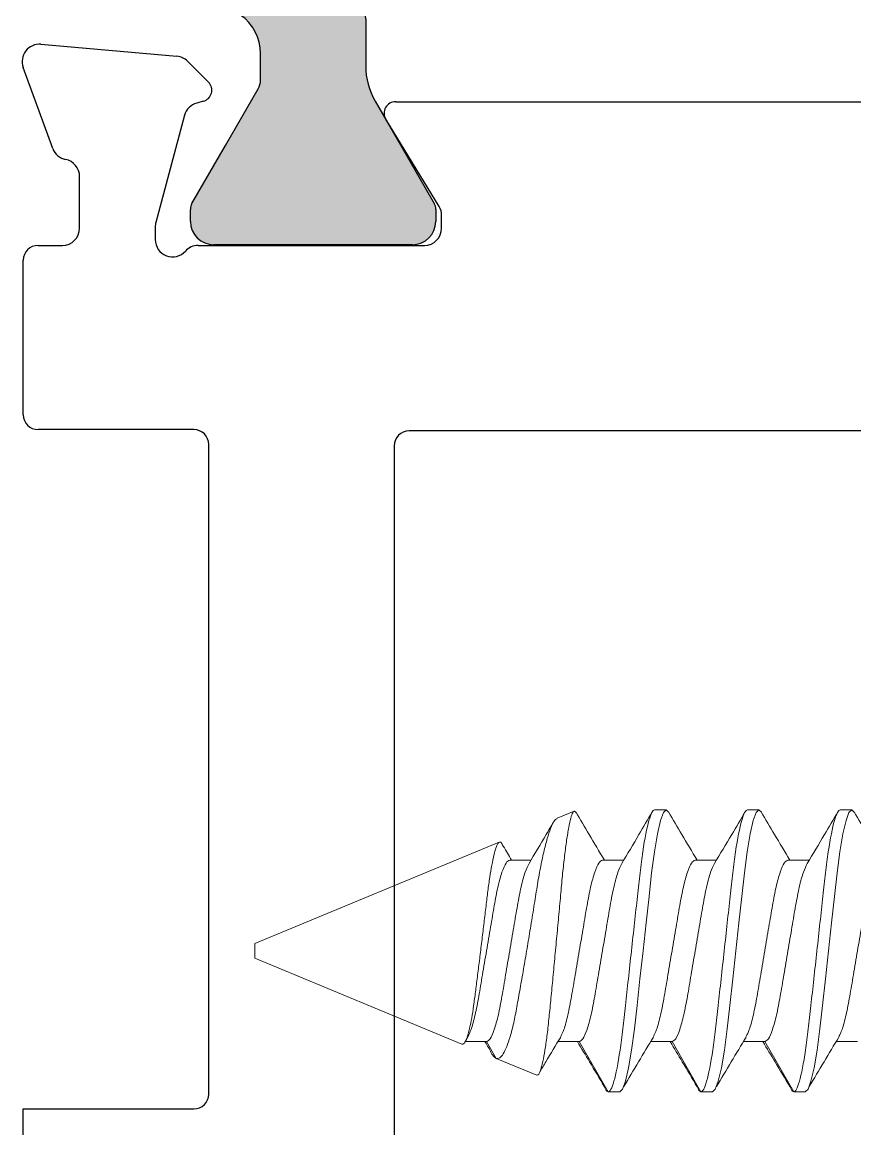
# Model space of a CAD drawing. Extents: x -22 to 360, y -93 to 44.
# Drawn here: x 4.321 to 4.882, y 19.332 to 20.078 of the extents above; entities that cross this region are included whole.
import ezdxf

# ---------------------------------------------------------------- set-up
doc = ezdxf.new("R2010")
doc.units = 0
doc.header["$MEASUREMENT"] = 0
doc.layers.get('0').update_dxf_attribs({"linetype": 'CONTINUOUS'})
doc.layers.add('FRAME', color=1, linetype='CONTINUOUS')
doc.layers.add('I-Strut', color=7, linetype='CONTINUOUS')

# ---------------------------------------------------------------- blocks, each defined once
blk = doc.blocks.new('no 10 2 in')
at = {"color": 7, "linetype": 'Continuous', "lineweight": 15}
for p, q in [((0.200684, 0.011875), (0.199707, 0.011875)), ((0.208496, 0.011875), (0.20752, 0.011875)), ((0.216309, 0.011875), (0.215332, 0.011875)), ((0.224528, 0.011176), (0.223097, 0.011769)), ((0.25, 0.000625), (0.2294, 0.009158)), ((0.205078, 0.007646), (0.203285, 0.007646)), ((0.212891, 0.007646), (0.211097, 0.007646)), ((0.220703, 0.007646), (0.21891, 0.007646)), ((0.228516, 0.007646), (0.226722, 0.007646)), ((0.25, 0), (0.25, 0.000625)), ((0.25, -0.000625), (0.25, 0)), ((0.232543, -0.007856), (0.25, -0.000625)), ((0.232034, -0.007259), (0.232227, -0.007578)), ((0.199219, -0.007646), (0.201018, -0.007646)), ((0.207031, -0.007646), (0.20459, -0.011875)), ((0.207031, -0.007646), (0.20883, -0.007646)), ((0.214844, -0.007646), (0.212402, -0.011875)), ((0.214844, -0.007646), (0.216643, -0.007646)), ((0.222656, -0.007646), (0.220215, -0.011875)), ((0.222656, -0.007646), (0.224455, -0.007646)), ((0.230469, -0.007646), (0.229658, -0.009051)), ((0.230469, -0.007646), (0.23228, -0.007646)), ((0.226238, -0.010467), (0.229658, -0.009051)), ((0.203613, -0.011875), (0.20459, -0.011875)), ((0.211426, -0.011875), (0.212402, -0.011875)), ((0.219238, -0.011875), (0.220215, -0.011875))]:
    blk.add_line(p, q, dxfattribs=at)
at = {"color": 7, "linetype": 'Continuous', "lineweight": 15, "flags": 128}
for points in [[(0.199505, 0.011681), (0.199707, 0.011875), (0.199934, 0.011657), (0.200184, 0.010984), (0.200445, 0.009864), (0.200701, 0.008358), (0.200937, 0.006573), (0.201157, 0.004588), (0.201401, 0.002363), (0.20166, 0), (0.201919, -0.002363), (0.202163, -0.004588), (0.202383, -0.006573), (0.202619, -0.008358), (0.202875, -0.009864), (0.203136, -0.010984), (0.203386, -0.011657), (0.203613, -0.011875), (0.203613, -0.011875)], [(0.207318, 0.011681), (0.20752, 0.011875), (0.207746, 0.011657), (0.207997, 0.010984), (0.208258, 0.009864), (0.208513, 0.008358), (0.208749, 0.006573), (0.20897, 0.004588), (0.209214, 0.002363), (0.209473, 0), (0.209732, -0.002363), (0.209976, -0.004588), (0.210196, -0.006573), (0.210432, -0.008358), (0.210688, -0.009864), (0.210948, -0.010984), (0.211199, -0.011657), (0.211426, -0.011875), (0.211426, -0.011875)], [(0.21513, 0.011681), (0.215332, 0.011875), (0.215559, 0.011657), (0.215809, 0.010984), (0.21607, 0.009864), (0.216326, 0.008358), (0.216562, 0.006573), (0.216782, 0.004588), (0.217026, 0.002363), (0.217285, 0), (0.217544, -0.002363), (0.217788, -0.004588), (0.218008, -0.006573), (0.218244, -0.008358), (0.2185, -0.009864), (0.218761, -0.010984), (0.219011, -0.011657), (0.219238, -0.011875), (0.219238, -0.011875)]]:
    blk.add_lwpolyline(points, dxfattribs=at)
at = {"color": 7, "linetype": 'Continuous', "lineweight": 15}
for points, knots in [([(0.199506, 0.011703), (0.199135, 0.01107), (0.19834, 0.009715), (0.197535, 0.008365), (0.197106, 0.007646)], [0, 0, 0, 0, 0.4674774, 1, 1, 1, 1]), ([(0.200684, 0.011875), (0.200825, 0.011875), (0.200989, 0.011586), (0.201333, 0.010382), (0.201512, 0.009469), (0.20176, 0.007803), (0.201839, 0.007201), (0.201987, 0.005945), (0.202056, 0.005293), (0.202288, 0.003177), (0.202462, 0.001591), (0.202811, -0.001591), (0.202985, -0.003177), (0.203217, -0.005293), (0.203286, -0.005945), (0.203434, -0.007201), (0.203513, -0.007803), (0.203761, -0.009469), (0.20394, -0.010382), (0.204285, -0.011586), (0.204449, -0.011875), (0.20459, -0.011875)], [0, 0, 0, 0, 0.125, 0.125, 0.25, 0.25, 0.3125, 0.3125, 0.375, 0.375, 0.5, 0.5, 0.625, 0.625, 0.6875, 0.6875, 0.75, 0.75, 0.875, 0.875, 1, 1, 1, 1]), ([(0.203453, 0.007363), (0.202968, 0.008176), (0.202106, 0.009621), (0.201256, 0.01107), (0.200884, 0.011703)], [0, 0, 0, 0, 0.563085, 1, 1, 1, 1]), ([(0.207319, 0.011703), (0.206947, 0.01107), (0.206152, 0.009715), (0.205347, 0.008365), (0.204918, 0.007646)], [0, 0, 0, 0, 0.467477, 1, 1, 1, 1]), ([(0.208496, 0.011875), (0.208637, 0.011875), (0.208801, 0.011586), (0.209146, 0.010382), (0.209325, 0.009469), (0.209573, 0.007803), (0.209652, 0.007201), (0.2098, 0.005945), (0.209869, 0.005293), (0.210101, 0.003177), (0.210275, 0.001591), (0.210624, -0.001591), (0.210798, -0.003177), (0.21103, -0.005293), (0.211098, -0.005945), (0.211247, -0.007201), (0.211326, -0.007803), (0.211574, -0.009469), (0.211753, -0.010382), (0.212097, -0.011586), (0.212261, -0.011875), (0.212402, -0.011875)], [0, 0, 0, 0, 0.125, 0.125, 0.25, 0.25, 0.3125, 0.3125, 0.375, 0.375, 0.5, 0.5, 0.625, 0.625, 0.6875, 0.6875, 0.75, 0.75, 0.875, 0.875, 1, 1, 1, 1]), ([(0.211266, 0.007363), (0.210781, 0.008176), (0.209919, 0.009621), (0.209068, 0.01107), (0.208697, 0.011703)], [0, 0, 0, 0, 0.563085, 1, 1, 1, 1]), ([(0.215131, 0.011703), (0.21476, 0.01107), (0.213965, 0.009715), (0.21316, 0.008365), (0.212731, 0.007646)], [0, 0, 0, 0, 0.467477, 1, 1, 1, 1]), ([(0.216309, 0.011875), (0.21645, 0.011875), (0.216614, 0.011586), (0.216958, 0.010382), (0.217137, 0.009469), (0.217385, 0.007803), (0.217464, 0.007201), (0.217612, 0.005945), (0.217681, 0.005293), (0.217913, 0.003177), (0.218087, 0.001591), (0.218436, -0.001591), (0.21861, -0.003177), (0.218842, -0.005293), (0.218911, -0.005945), (0.219059, -0.007201), (0.219138, -0.007803), (0.219386, -0.009469), (0.219565, -0.010382), (0.21991, -0.011586), (0.220074, -0.011875), (0.220215, -0.011875)], [0, 0, 0, 0, 0.125, 0.125, 0.25, 0.25, 0.3125, 0.3125, 0.375, 0.375, 0.5, 0.5, 0.625, 0.625, 0.6875, 0.6875, 0.75, 0.75, 0.875, 0.875, 1, 1, 1, 1]), ([(0.219078, 0.007363), (0.218593, 0.008176), (0.217731, 0.009621), (0.216881, 0.01107), (0.216509, 0.011703)], [0, 0, 0, 0, 0.563085, 1, 1, 1, 1]), ([(0.222944, 0.011703), (0.222572, 0.01107), (0.221777, 0.009715), (0.220972, 0.008365), (0.220543, 0.007646)], [0, 0, 0, 0, 0.467477, 1, 1, 1, 1]), ([(0.226238, -0.010467), (0.226185, -0.01046), (0.226078, -0.010445), (0.225904, -0.01004), (0.225725, -0.009358), (0.225549, -0.008405), (0.225376, -0.007196), (0.225217, -0.005786), (0.225065, -0.004193), (0.224897, -0.002476), (0.224722, -0.000642), (0.224546, 0.001232), (0.224372, 0.003104), (0.224207, 0.004886), (0.224057, 0.006556), (0.223893, 0.008056), (0.223719, 0.00937), (0.223543, 0.010433), (0.223367, 0.011222), (0.223199, 0.011684), (0.22306, 0.011842), (0.222964, 0.011701), (0.222922, 0.011639)], [0, 0, 0, 0, 0.048194, 0.097786, 0.145992, 0.195593, 0.243855, 0.29352, 0.341705, 0.391187, 0.441134, 0.492515, 0.54271, 0.594363, 0.644503, 0.696015, 0.747621, 0.800693, 0.85282, 0.906459, 0.958552, 1, 1, 1, 1]), ([(0.224524, 0.011167), (0.224606, 0.011109), (0.224779, 0.010987), (0.225062, 0.010382), (0.225357, 0.009494), (0.225648, 0.008363), (0.225938, 0.006991), (0.226207, 0.005437), (0.226475, 0.003716), (0.226764, 0.001951), (0.22706, 0.000173), (0.227351, -0.001532), (0.227642, -0.003189), (0.227914, -0.004721), (0.228181, -0.006107), (0.228471, -0.007232), (0.228768, -0.008106), (0.229065, -0.008712), (0.229369, -0.009076), (0.229561, -0.009059), (0.229658, -0.009051)], [0, 0, 0, 0, 0.05661, 0.1191353, 0.1760441, 0.2345957, 0.2916318, 0.3503271, 0.4072736, 0.4661148, 0.519502, 0.5744329, 0.6278992, 0.6829209, 0.7362994, 0.7914687, 0.8413158, 0.8926049, 0.9454355, 1, 1, 1, 1]), ([(0.226891, 0.007363), (0.226405, 0.008176), (0.225713, 0.009337), (0.225029, 0.010501), (0.224824, 0.01085)], [0, 0, 0, 0, 0.700736, 1, 1, 1, 1]), ([(0.229166, 0.009004), (0.229129, 0.008943), (0.228861, 0.00849), (0.228591, 0.008037), (0.228356, 0.007646)], [0, 0, 0, 0, 0.135821, 1, 1, 1, 1]), ([(0.232543, -0.007856), (0.232489, -0.007856), (0.23238, -0.007855), (0.232204, -0.007558), (0.232024, -0.00705), (0.231847, -0.006337), (0.231675, -0.005428), (0.231517, -0.004364), (0.231365, -0.003161), (0.231198, -0.00186), (0.231024, -0.000463), (0.230847, 0.000973), (0.230673, 0.002411), (0.230509, 0.003782), (0.230359, 0.005068), (0.230195, 0.006229), (0.230022, 0.007253), (0.229846, 0.008088), (0.229671, 0.00871), (0.229503, 0.009092), (0.229351, 0.009196), (0.22924, 0.009159), (0.229178, 0.009016), (0.229171, 0.009001)], [0, 0, 0, 0, 0.047186, 0.095765, 0.142579, 0.190744, 0.237643, 0.285908, 0.332671, 0.380662, 0.429722, 0.480188, 0.529542, 0.580333, 0.629591, 0.680172, 0.731322, 0.783915, 0.835726, 0.889041, 0.940789, 0.993959, 1, 1, 1, 1]), ([(0.197266, 0.007646), (0.197367, 0.007597), (0.197572, 0.007497), (0.197917, 0.006694), (0.198261, 0.005463), (0.198568, 0.003865), (0.198874, 0.002012), (0.199219, 0), (0.199563, -0.002011), (0.19987, -0.003868), (0.200176, -0.005452), (0.200496, -0.006639), (0.200697, -0.007042), (0.200785, -0.007217)], [0, 0, 0, 0, 0.091035, 0.185454, 0.279874, 0.370908, 0.461943, 0.556362, 0.650782, 0.741817, 0.832851, 0.927271, 1, 1, 1, 1]), ([(0.205078, 0.007646), (0.205179, 0.007597), (0.205385, 0.007497), (0.205729, 0.006694), (0.206074, 0.005463), (0.20638, 0.003865), (0.206687, 0.002012), (0.207031, 0), (0.207376, -0.002011), (0.207682, -0.003868), (0.207988, -0.005452), (0.208308, -0.006639), (0.20851, -0.007042), (0.208597, -0.007217)], [0, 0, 0, 0, 0.091035, 0.185454, 0.279874, 0.370908, 0.461943, 0.556362, 0.650782, 0.741817, 0.832851, 0.927271, 1, 1, 1, 1]), ([(0.212891, 0.007646), (0.212992, 0.007597), (0.213197, 0.007497), (0.213542, 0.006694), (0.213886, 0.005463), (0.214193, 0.003865), (0.214499, 0.002012), (0.214844, 0), (0.215188, -0.002011), (0.215495, -0.003868), (0.215801, -0.005452), (0.216121, -0.006639), (0.216322, -0.007042), (0.21641, -0.007217)], [0, 0, 0, 0, 0.091035, 0.185454, 0.279874, 0.370908, 0.461943, 0.556362, 0.650782, 0.741817, 0.832851, 0.927271, 1, 1, 1, 1]), ([(0.220703, 0.007646), (0.220804, 0.007597), (0.22101, 0.007497), (0.221354, 0.006694), (0.221699, 0.005463), (0.222005, 0.003865), (0.222312, 0.002012), (0.222656, 0), (0.223001, -0.002011), (0.223307, -0.003868), (0.223613, -0.005452), (0.223933, -0.006639), (0.224135, -0.007042), (0.224222, -0.007217)], [0, 0, 0, 0, 0.091035, 0.185454, 0.279874, 0.370908, 0.461943, 0.556362, 0.650782, 0.741817, 0.832851, 0.927271, 1, 1, 1, 1]), ([(0.228516, 0.007646), (0.228617, 0.007597), (0.228822, 0.007497), (0.229167, 0.006694), (0.229511, 0.005463), (0.229818, 0.003865), (0.230124, 0.002012), (0.230469, 0), (0.230813, -0.002011), (0.23112, -0.003868), (0.231426, -0.005452), (0.231746, -0.006639), (0.231947, -0.007041), (0.232035, -0.007217)], [0, 0, 0, 0, 0.091041, 0.185467, 0.279893, 0.370933, 0.461974, 0.5564, 0.650826, 0.741866, 0.832907, 0.927333, 1, 1, 1, 1]), ([(0.203447, 0.007363), (0.203556, 0.007148), (0.203779, 0.006709), (0.204121, 0.005455), (0.204427, 0.003867), (0.204734, 0.002011), (0.205078, 0), (0.205423, -0.002012), (0.205729, -0.003865), (0.206036, -0.005463), (0.20638, -0.006694), (0.206725, -0.007497), (0.20693, -0.007597), (0.207031, -0.007646)], [0, 0, 0, 0, 0.088951, 0.181719, 0.271161, 0.360603, 0.45337, 0.546138, 0.63558, 0.725022, 0.81779, 0.910558, 1, 1, 1, 1]), ([(0.21126, 0.007363), (0.211369, 0.007148), (0.211592, 0.006709), (0.211933, 0.005455), (0.212239, 0.003867), (0.212546, 0.002011), (0.212891, 0), (0.213235, -0.002012), (0.213542, -0.003865), (0.213848, -0.005463), (0.214193, -0.006694), (0.214537, -0.007497), (0.214743, -0.007597), (0.214844, -0.007646)], [0, 0, 0, 0, 0.088951, 0.181719, 0.271161, 0.360603, 0.45337, 0.546138, 0.63558, 0.725022, 0.81779, 0.910558, 1, 1, 1, 1]), ([(0.219072, 0.007363), (0.219181, 0.007148), (0.219404, 0.006709), (0.219746, 0.005455), (0.220052, 0.003867), (0.220359, 0.002011), (0.220703, 0), (0.221048, -0.002012), (0.221354, -0.003865), (0.221661, -0.005463), (0.222005, -0.006694), (0.22235, -0.007497), (0.222555, -0.007597), (0.222656, -0.007646)], [0, 0, 0, 0, 0.088951, 0.181719, 0.271161, 0.360603, 0.45337, 0.546138, 0.63558, 0.725022, 0.81779, 0.910558, 1, 1, 1, 1]), ([(0.226885, 0.007363), (0.226994, 0.007148), (0.227217, 0.006709), (0.227558, 0.005455), (0.227864, 0.003867), (0.228171, 0.002011), (0.228516, 0), (0.22886, -0.002012), (0.229167, -0.003865), (0.229473, -0.005463), (0.229818, -0.006694), (0.230162, -0.007497), (0.230368, -0.007597), (0.230469, -0.007646)], [0, 0, 0, 0, 0.088951, 0.181719, 0.271161, 0.360603, 0.45337, 0.546138, 0.63558, 0.725022, 0.81779, 0.910558, 1, 1, 1, 1]), ([(0.200784, -0.007259), (0.201203, -0.007952), (0.20204, -0.009339), (0.202874, -0.010747), (0.203292, -0.011452)], [0, 0, 0, 0, 0.49945, 1, 1, 1, 1]), ([(0.208597, -0.007259), (0.209015, -0.007952), (0.209852, -0.009339), (0.210687, -0.010747), (0.211104, -0.011452)], [0, 0, 0, 0, 0.49945, 1, 1, 1, 1]), ([(0.216409, -0.007259), (0.216828, -0.007952), (0.217665, -0.009339), (0.218499, -0.010747), (0.218917, -0.011452)], [0, 0, 0, 0, 0.49945, 1, 1, 1, 1]), ([(0.224222, -0.007259), (0.22464, -0.007951), (0.225216, -0.008904), (0.22579, -0.009871), (0.225947, -0.010136)], [0, 0, 0, 0, 0.726338, 1, 1, 1, 1]), ([(0.204911, -0.011452), (0.205329, -0.010747), (0.206086, -0.009469), (0.206845, -0.008211), (0.207185, -0.007646)], [0, 0, 0, 0, 0.5518347, 1, 1, 1, 1]), ([(0.212724, -0.011452), (0.213141, -0.010747), (0.213898, -0.009469), (0.214658, -0.008211), (0.214998, -0.007646)], [0, 0, 0, 0, 0.551835, 1, 1, 1, 1]), ([(0.220536, -0.011452), (0.220954, -0.010747), (0.221711, -0.009469), (0.22247, -0.008211), (0.22281, -0.007646)], [0, 0, 0, 0, 0.5518347, 1, 1, 1, 1]), ([(0.229658, -0.009051), (0.229734, -0.008998), (0.229887, -0.00889), (0.230083, -0.008591), (0.230203, -0.008302), (0.230234, -0.008228)], [0, 0, 0, 0, 0.419664, 0.849638, 1, 1, 1, 1]), ([(0.230244, -0.008234), (0.230332, -0.00809), (0.230451, -0.007893), (0.23057, -0.007698), (0.230602, -0.007646)], [0, 0, 0, 0, 0.732815, 1, 1, 1, 1]), ([(0.20459, -0.011875), (0.204664, -0.011854), (0.204767, -0.011825), (0.204881, -0.011492), (0.204914, -0.011397)], [0, 0, 0, 0, 0.714238, 1, 1, 1, 1]), ([(0.212402, -0.011875), (0.212476, -0.011854), (0.212579, -0.011825), (0.212694, -0.011492), (0.212726, -0.011397)], [0, 0, 0, 0, 0.714238, 1, 1, 1, 1]), ([(0.220215, -0.011875), (0.220289, -0.011854), (0.220392, -0.011825), (0.220506, -0.011492), (0.220539, -0.011397)], [0, 0, 0, 0, 0.714238, 1, 1, 1, 1])]:
    blk.add_open_spline(points, degree=3, knots=knots, dxfattribs=at)
blk = doc.blocks.new('3207-1_Block_Frame_Component')
for p, q in [((1.42334, 0), (1.5275, 0)), ((1.60283, -0.01986), (1.65741, 0.00003)), ((1.65741, 0.00003), (1.65747, 0.00003)), ((0.8755, 0), (0.9555, 0)), ((0.9555, 0), (0.9555, -0.115)), ((1.41334, -0.115), (1.41334, -0.01)), ((1.5375, -0.01), (1.5375, -0.02638)), ((1.67302, -0.0119), (1.665, -0.10352)), ((1.54912, -0.038), (1.58398, -0.038)), ((1.55001, -0.089), (1.54137, -0.089)), ((1.6252, -0.10874), (1.55301, -0.0894)), ((1.66165, -0.11073), (1.64756, -0.12482)), ((1.5375, -0.11794), (1.5375, -0.27038)), ((1.6346, -0.12134), (1.63342, -0.11696)), ((0.9655, -0.125), (1.40334, -0.125)), ((1.56374, -0.2803), (1.62255, -0.2444)), ((1.4025, -0.25), (0.45708, -0.25)), ((1.63433, -0.25101), (1.63433, -0.73799)), ((1.4125, -0.765), (1.4125, -0.26)), ((1.54912, -0.282), (1.55769, -0.282))]:
    blk.add_line(p, q)
for centre, radius, start, end in [((1.42334, -0.01), 0.01, 90, 180), ((1.5275, -0.01), 0.01, 0, 90), ((1.66144, -0.01089), 0.01162, 355, 110), ((1.6068, -0.03078), 0.01162, 110, 169.09572), ((1.54912, -0.02638), 0.01162, 180, 270), ((1.58398, -0.02638), 0.01162, 270, 349.09572), ((1.54137, -0.10062), 0.01162, 90, 228.18969), ((1.55001, -0.1006), 0.0116, 75, 90), ((1.65343, -0.10251), 0.01162, 315, 355), ((1.52588, -0.11794), 0.01162, 0, 48.18969), ((1.6222, -0.11996), 0.01162, 15, 75), ((0.9655, -0.115), 0.01, 180, 270), ((1.40334, -0.115), 0.01, 270, 0), ((1.64208, -0.11934), 0.00775, 195, 315), ((1.62659, -0.25101), 0.00775, 360, 121.4), ((1.4025, -0.26), 0.01, 0, 90), ((1.54912, -0.27038), 0.01162, 180, 270), ((1.55769, -0.27038), 0.01162, 270, 301.4)]:
    blk.add_arc(centre, radius, start, end)
blk = doc.blocks.new('25198-18.6mmX6.0mm_Std_I-Strut')
at = {"layer": 'I-Strut'}
h = blk.add_hatch(color=256, dxfattribs=at)
h.dxf.hatch_style = 1
h.paths.add_polyline_path([(0.14161, -0.00504, 0.244698), (0.13193, 0), (-0.13193, 0, 0.244698), (-0.14161, -0.00504), (-0.21138, -0.10468, -0.244698), (-0.23718, -0.11811), (-0.25516, -0.11811, -0.131652), (-0.26107, -0.11653), (-0.29921, -0.09451), (-0.33833, -0.07192, 0.131652), (-0.34227, -0.07087), (-0.35039, -0.07087, 0.414214), (-0.36614, -0.08661), (-0.36614, -0.1063), (-0.36614, -0.20079), (-0.36614, -0.22047, 0.414214), (-0.35039, -0.23622), (-0.34227, -0.23622, 0.131652), (-0.33833, -0.23517), (-0.29921, -0.21258), (-0.26929, -0.19531, -0.131652), (-0.24567, -0.18898), (-0.214, -0.18898, 0.244698), (-0.18175, -0.17219), (-0.11705, -0.07978, -0.244698), (-0.0848, -0.06299), (0.0848, -0.06299, -0.244698), (0.11705, -0.07978), (0.18175, -0.17219, 0.244698), (0.214, -0.18898), (0.24567, -0.18898, -0.131652), (0.26929, -0.19531), (0.33833, -0.23517, 0.131652), (0.34227, -0.23622), (0.35039, -0.23622, 0.414214), (0.36614, -0.22047), (0.36614, -0.20079), (0.36614, -0.1063), (0.36614, -0.08661, 0.414214), (0.35039, -0.07087), (0.34227, -0.07087, 0.131652), (0.33833, -0.07192), (0.26107, -0.11653, -0.131652), (0.25516, -0.11811), (0.23718, -0.11811, -0.244698), (0.21138, -0.10468)])
for p, q in [((-0.13193, 0), (0.13193, 0)), ((-0.21138, -0.10468), (-0.14161, -0.00504)), ((0.14161, -0.00504), (0.21138, -0.10468)), ((0.0848, -0.06299), (-0.0848, -0.06299)), ((-0.35039, -0.07087), (-0.34227, -0.07087)), ((-0.33833, -0.07192), (-0.29921, -0.09451)), ((0.26107, -0.11653), (0.33833, -0.07192)), ((0.34227, -0.07087), (0.35039, -0.07087)), ((-0.11705, -0.07978), (-0.18175, -0.17219)), ((0.18175, -0.17219), (0.11705, -0.07978)), ((-0.36614, -0.1063), (-0.36614, -0.08661)), ((0.36614, -0.08661), (0.36614, -0.1063)), ((-0.29921, -0.09451), (-0.26107, -0.11653)), ((-0.36614, -0.20079), (-0.36614, -0.1063)), ((0.36614, -0.1063), (0.36614, -0.20079)), ((-0.25516, -0.11811), (-0.23718, -0.11811)), ((0.23718, -0.11811), (0.25516, -0.11811)), ((-0.214, -0.18898), (-0.24567, -0.18898)), ((0.24567, -0.18898), (0.214, -0.18898)), ((-0.36614, -0.22047), (-0.36614, -0.20079)), ((-0.26929, -0.19531), (-0.29921, -0.21258)), ((0.33833, -0.23517), (0.26929, -0.19531)), ((0.36614, -0.20079), (0.36614, -0.22047)), ((-0.29921, -0.21258), (-0.33833, -0.23517)), ((-0.34227, -0.23622), (-0.35039, -0.23622)), ((0.35039, -0.23622), (0.34227, -0.23622))]:
    blk.add_line(p, q, dxfattribs=at)
for centre, radius, start, end in [((-0.13193, -0.01181), 0.01181, 90, 145), ((0.13193, -0.01181), 0.01181, 35, 90), ((-0.0848, -0.10236), 0.03937, 90, 145), ((0.0848, -0.10236), 0.03937, 35, 90), ((-0.35039, -0.08661), 0.01575, 90, 180), ((-0.34227, -0.07874), 0.00787, 60, 90), ((0.34227, -0.07874), 0.00787, 90, 120), ((0.35039, -0.08661), 0.01575, 360, 90), ((-0.23718, -0.08661), 0.0315, 270, 325), ((0.23718, -0.08661), 0.0315, 215, 270), ((-0.25516, -0.1063), 0.01181, 240, 270), ((0.25516, -0.1063), 0.01181, 270, 300), ((-0.214, -0.14961), 0.03937, 270, 325), ((0.214, -0.14961), 0.03937, 215, 270), ((-0.24567, -0.23622), 0.04724, 90, 120), ((0.24567, -0.23622), 0.04724, 60, 90), ((-0.35039, -0.22047), 0.01575, 180, 270), ((0.35039, -0.22047), 0.01575, 270, 0), ((-0.34227, -0.22835), 0.00787, 270, 300), ((0.34227, -0.22835), 0.00787, 240, 270)]:
    blk.add_arc(centre, radius, start, end, dxfattribs=at)
blk = doc.blocks.new('3207_Block_Frame_Assembly')
for name, p in [('3207-1_Block_Frame_Component', (0, 0)), ('25198-18.6mmX6.0mm_Std_I-Strut', (1.90406, -0.04182))]:
    blk.add_blockref(name, p)

msp = doc.modelspace()

# ---------------------------------------------------------------- block references
at = {"xscale": -8, "yscale": 8, "zscale": 8}
msp.add_blockref('no 10 2 in', (6.47751, 19.452), dxfattribs=at)
at = {"layer": 'FRAME', "rotation": 90}
msp.add_blockref('3207_Block_Frame_Assembly', (4.32151, 18.38998), dxfattribs=at)

doc.saveas('drawing.dxf')
